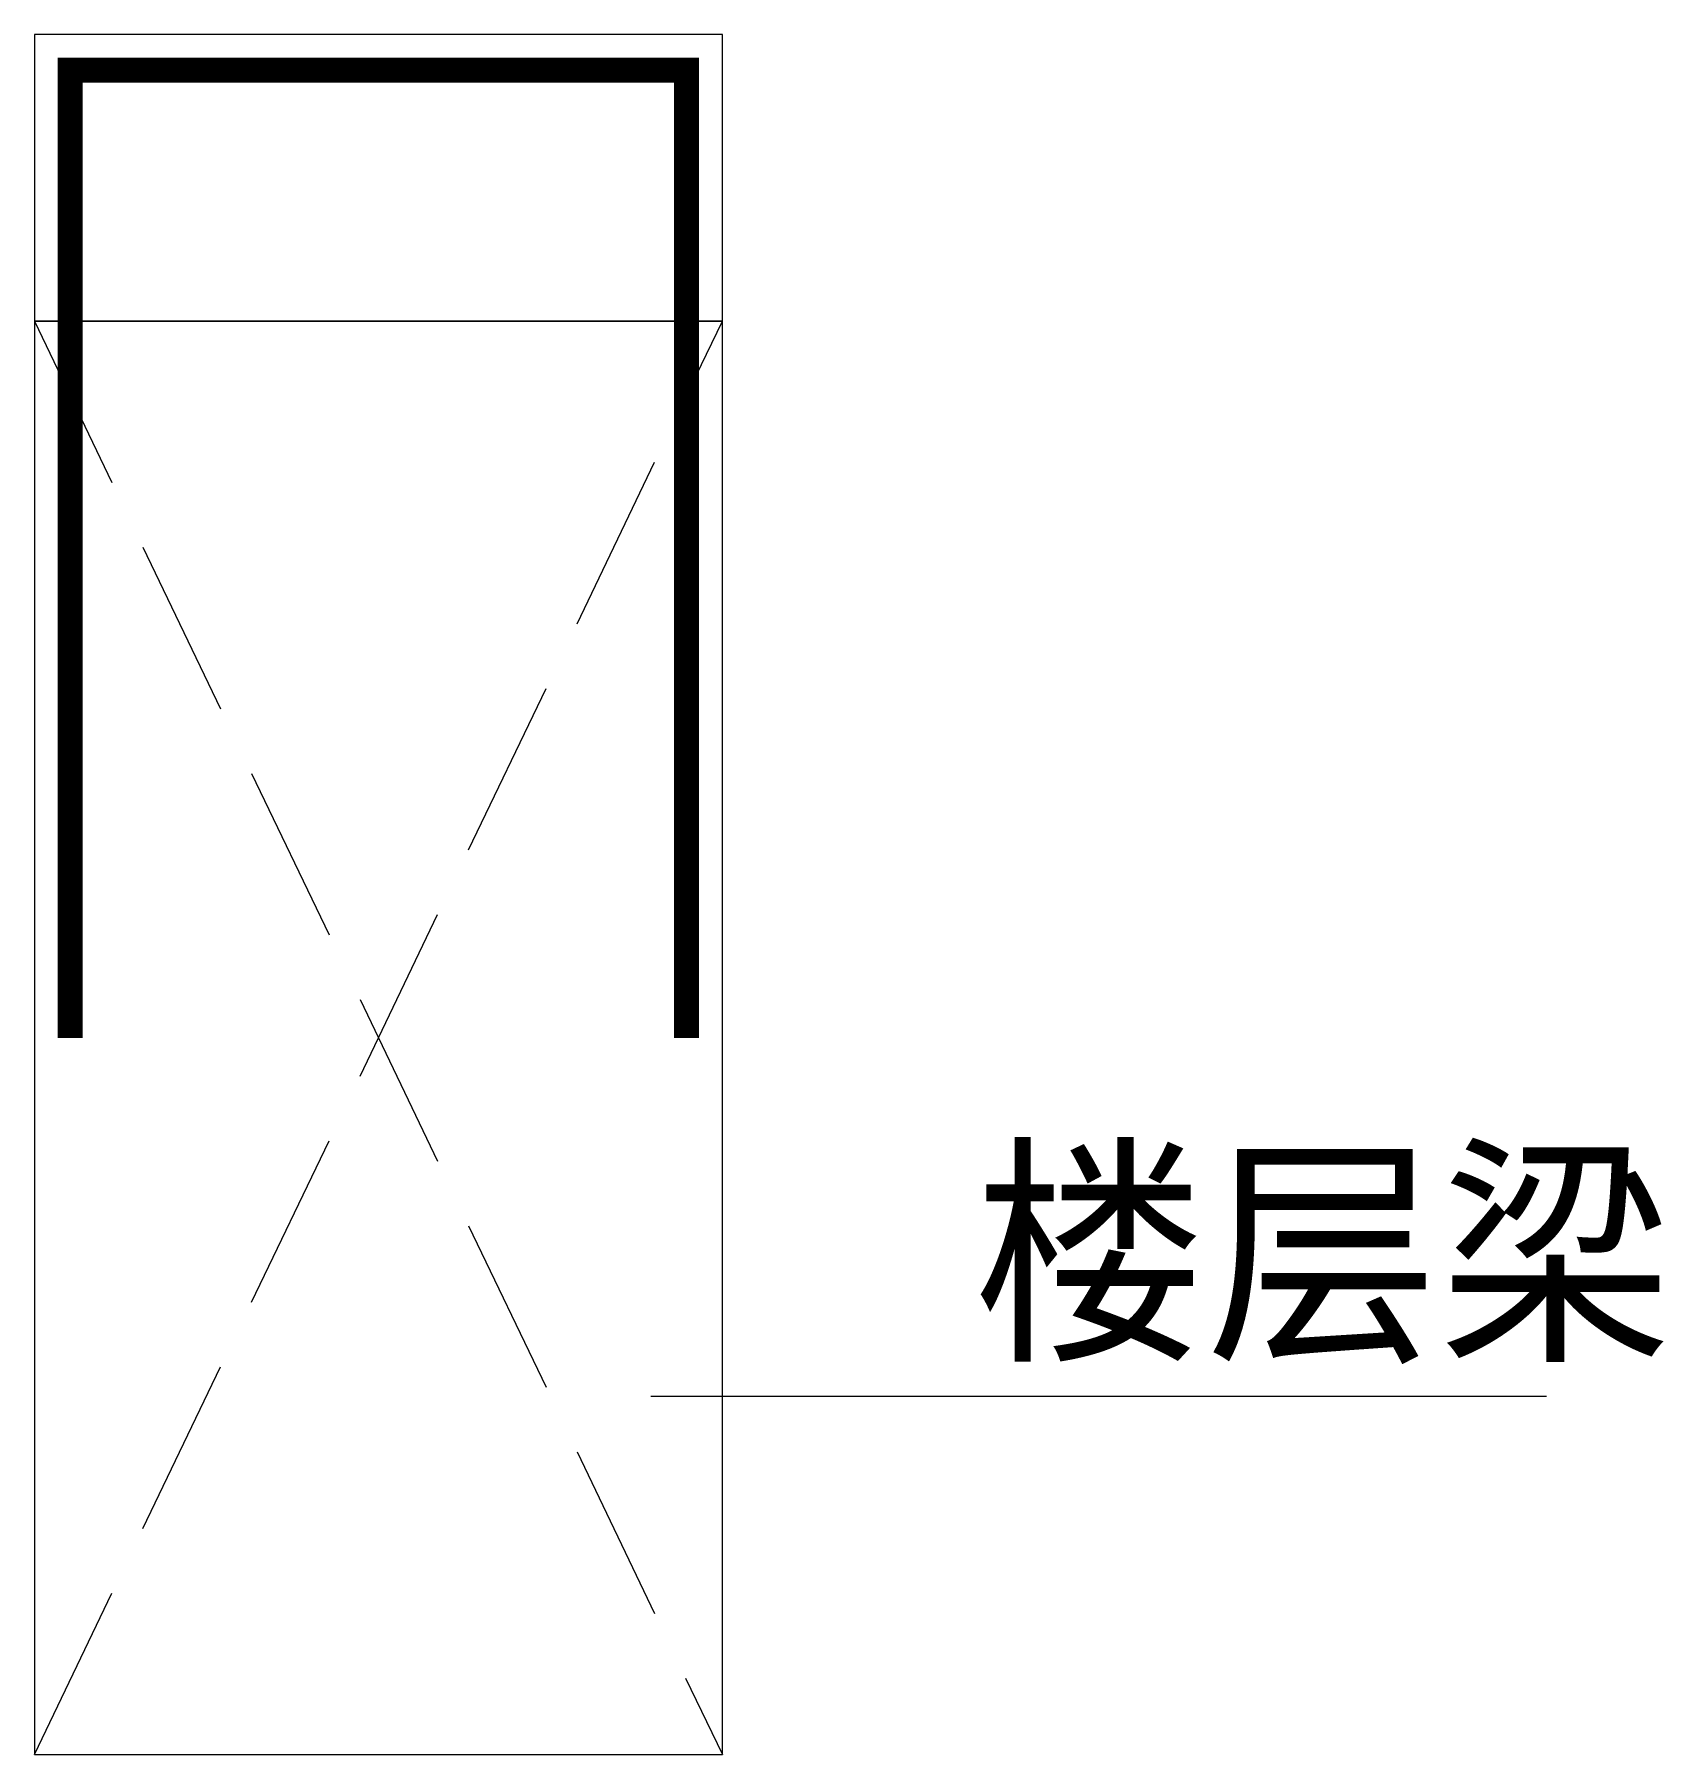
# Model space of a CAD drawing. Extents: x 0 to 2273, y -2000 to 400.
import ezdxf

# ---------------------------------------------------------------- set-up
doc = ezdxf.new("R2010")
doc.units = 0
doc.header["$MEASUREMENT"] = 0
doc.linetypes.add('SD-SUPPORT-DASH', pattern=[0.35, 0.25, -0.1])
doc.layers.add('S-OTHER-THIN', color=3, linetype='Continuous', lineweight=0)
doc.layers.add('S-TEXT', color=7, linetype='Continuous', lineweight=0)
doc.layers.add('S-REIN', color=6, linetype='Continuous')

msp = doc.modelspace()

# ---------------------------------------------------------------- linework, layer by layer
at = {"layer": 'S-OTHER-THIN', "color": 7}
for p, q in [((960, 400), (0, 400)), ((0, 400), (0, 0)), ((960, 0), (960, 400)), ((0, 0), (960, 0)), ((860, -1500), (2110, -1500))]:
    msp.add_line(p, q, dxfattribs=at)
at = {"layer": 'S-OTHER-THIN', "color": 7, "linetype": 'SD-SUPPORT-DASH', "ltscale": 1000}
for p, q in [((0, -2000), (960, 0)), ((0, 0), (960, -2000))]:
    msp.add_line(p, q, dxfattribs=at)
at = {"layer": 'S-OTHER-THIN', "color": 7}
msp.add_lwpolyline([(0, -2000), (960, -2000), (960, 0), (0, 0)], close=True, dxfattribs=at)
at = {"layer": 'S-REIN', "const_width": 35}
msp.add_lwpolyline([(50, -1000), (50, 350), (910, 350), (910, -1000)], dxfattribs=at)

# ---------------------------------------------------------------- texts
at = {"layer": 'S-TEXT', "color": 7}
msp.add_text('楼层梁', height=250, dxfattribs=at).set_placement((1310, -1425))

doc.saveas('drawing.dxf')
